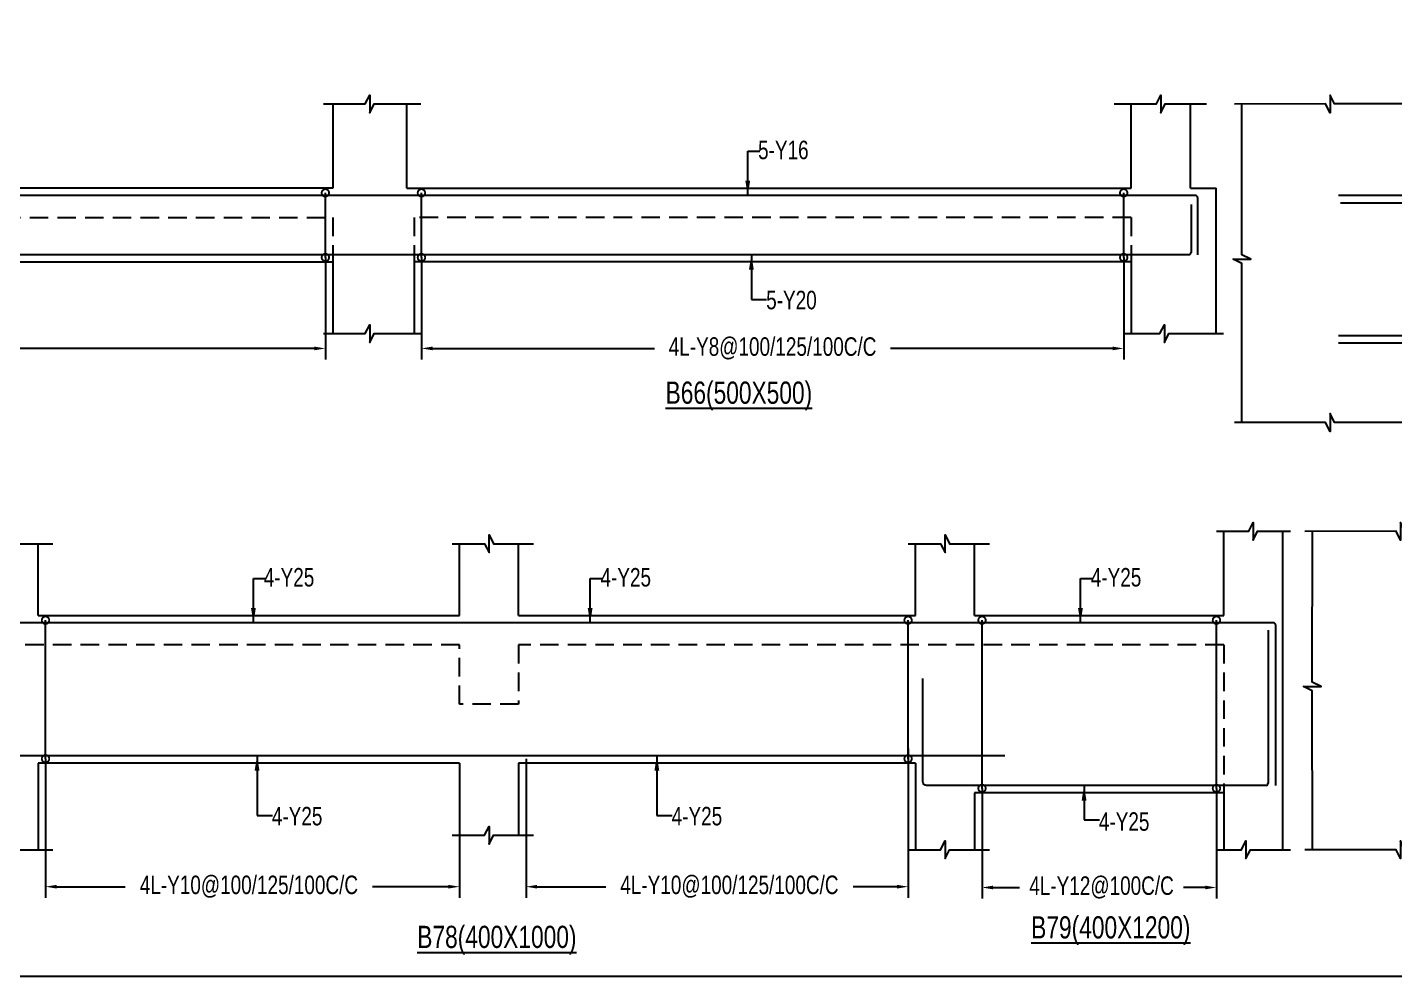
# Model space of a CAD drawing. Header units: millimetres. Extents: x 31347440 to 31744305, y -21457036 to -21063618.
# Drawn here: x 31654533 to 31663781, y -21150568 to -21144150 of the extents above; entities that cross this region are included whole.
import ezdxf

# ---------------------------------------------------------------- set-up
doc = ezdxf.new("R2010")
doc.units = ezdxf.units.MM
doc.header["$LTSCALE"] = 1000
doc.header["$MEASUREMENT"] = 0
doc.header["$PDMODE"] = 3
for name, pattern in [('CONTINOUS', [0]), ('CONTINU', [0]), ('HIDDEN', [0.375, 0.25, -0.125])]:
    doc.linetypes.add(name, pattern=pattern)
for name, color, linetype in [('-S-ARROW', 253, 'Continuous'), ('-S-MISC', 8, 'Continuous'), ('-S-STIRUP', 11, 'Continuous'), ('-STR-BEAM', 7, 'CONTINU'), ('-STR-COLUMN', 5, 'HIDDEN'), ('-STR-REINF', 3, 'Continuous'), ('-STR-RF-DIM', 8, 'CONTINOUS'), ('-STR-TEXT', 6, 'Continuous'), ('SEC TEXT', 9, 'Continuous'), ('SLAB LINE', 254, 'HIDDEN')]:
    doc.layers.add(name, color=color, linetype=linetype)
doc.styles.add('BEAM-LS', font='romans.shx', dxfattribs={"width": 0.8})
doc.styles.add('SOBHA', font='swisscl.ttf')
doc.styles.add('sobha.sed', font='swisscl.ttf')
doc.dimstyles.new('S-50', dxfattribs={"dimscale": 50, "dimtxt": 2.5, "dimasz": 2, "dimexe": 0.5, "dimexo": 0.25, "dimgap": 0.25, "dimtad": 0, "dimdec": 0, "dimrnd": 0.0005, "dimzin": 0, "dimdsep": 46, "dimtxsty": 'sobha.sed', "dimblk": 'OBLIQUE', "dimcen": 0.09, "dimclrd": 8, "dimclre": 8, "dimclrt": 6, "dimadec": 0, "dimazin": 0, "dimtfac": 1, "dimtdec": 0, "dimtofl": 0, "dimtmove": 2, "dimatfit": 3, "dimfxl": 0.18, "dimtolj": 1, "dimtzin": 0, "dimlwd": -1, "dimlwe": -1, "dimarcsym": 0})
doc.dimstyles.new('S-DIM50', dxfattribs={"dimscale": 50, "dimtxt": 2.5, "dimasz": 1.5, "dimexe": 1.5, "dimexo": 1, "dimgap": 0.5, "dimtad": 0, "dimdec": 0, "dimzin": 0, "dimdsep": 46, "dimtxsty": 'SOBHA', "dimcen": 0.09, "dimclrd": 256, "dimclre": 256, "dimclrt": 6, "dimadec": 5, "dimazin": 0, "dimtfac": 1, "dimtdec": 0, "dimtofl": 0, "dimtmove": 0, "dimatfit": 3, "dimfxl": 0.18, "dimtolj": 1, "dimtzin": 0, "dimlwd": -1, "dimlwe": -1, "dimarcsym": 0})
doc.dimstyles.new('STIRUP', dxfattribs={"dimscale": 50, "dimtxt": 2.5, "dimasz": 2.2, "dimexe": 0, "dimexo": 0, "dimgap": 0.5, "dimtad": 0, "dimdec": 0, "dimzin": 0, "dimdsep": 46, "dimtxsty": 'BEAM-LS', "dimblk": 'DOTSMALL', "dimcen": 0.09, "dimclrd": 256, "dimclre": 256, "dimclrt": 256, "dimadec": 5, "dimazin": 0, "dimtfac": 1, "dimtdec": 0, "dimtofl": 0, "dimtmove": 0, "dimatfit": 3, "dimldrblk": 'DOTSMALL', "dimfxl": 0, "dimfxlon": 1, "dimtolj": 1, "dimtzin": 0, "dimlwd": -1, "dimlwe": -1, "dimarcsym": 0})

# ---------------------------------------------------------------- blocks, each defined once
blk = doc.blocks.new('*D70')
at = {"layer": '-STR-RF-DIM', "transparency": 16777216}
for p, q in [((31657198.1, -21145705.7), (31657198.1, -21146395.6)), ((31661948.2, -21145705.7), (31661948.2, -21146395.6)), ((31657273.1, -21146320.6), (31658775.5, -21146320.6)), ((31661873.2, -21146320.6), (31660370.8, -21146320.6))]:
    blk.add_line(p, q, dxfattribs=at)
for points in [[(31657273.1, -21146308.1), (31657273.1, -21146333.1), (31657198.1, -21146320.6)], [(31661873.2, -21146308.1), (31661873.2, -21146333.1), (31661948.2, -21146320.6)]]:
    blk.add_solid(points, dxfattribs=at)
at = {"layer": 'Defpoints', "color": 0, "transparency": 16777216}
for p in [(31657198.1, -21145705.7, 178586.6), (31661948.2, -21145705.7, 178586.6), (31661948.2, -21146320.6)]:
    blk.add_point(p, dxfattribs=at)
at = {"layer": '-STR-RF-DIM', "color": 6, "transparency": 16777216, "insert": (31659573.2, -21146320.6), "char_height": 125, "attachment_point": 5, "style": 'SOBHA'}
blk.add_mtext('\\A1;4L-Y8@100/125/100C/C', dxfattribs=at)
blk = doc.blocks.new('_DotSmall')
at = {"color": 0, "linetype": 'ByBlock', "const_width": 0.5}
blk.add_lwpolyline([(-0.0625, 0, 1), (0.0625, 0, 1)], format="xyb", close=True, dxfattribs=at)
blk = doc.blocks.new('*D67')
at = {"layer": '-S-STIRUP', "ltscale": 100, "transparency": 16777216}
blk.add_line((31657198.1, -21145705.7), (31657198.1, -21145269), dxfattribs=at)
at = {"layer": 'Defpoints', "color": 0, "linetype": 'CONTINU', "ltscale": 100, "transparency": 16777216}
for p in [(31657198.1, -21145269), (31657198.1, -21145269), (31657198.1, -21145705.7)]:
    blk.add_point(p, dxfattribs=at)
at = {"layer": '-S-STIRUP', "linetype": 'CONTINU', "ltscale": 100, "transparency": 16777216, "xscale": 100, "yscale": 100, "zscale": 100}
for p, rotation in [((31657198.1, -21145269), 90), ((31657198.1, -21145705.7), 270)]:
    blk.add_blockref('_DotSmall', p, dxfattribs=dict(at, rotation=rotation))
blk = doc.blocks.new('*D68')
at = {"layer": '-S-STIRUP', "ltscale": 100, "transparency": 16777216}
blk.add_line((31661948.2, -21145705.7), (31661948.2, -21145269), dxfattribs=at)
at = {"layer": 'Defpoints', "color": 0, "linetype": 'CONTINU', "ltscale": 100, "transparency": 16777216}
for p in [(31661948.2, -21145269), (31661948.2, -21145269), (31661948.2, -21145705.7)]:
    blk.add_point(p, dxfattribs=at)
at = {"layer": '-S-STIRUP', "linetype": 'CONTINU', "ltscale": 100, "transparency": 16777216, "xscale": 100, "yscale": 100, "zscale": 100}
for p, rotation in [((31661948.2, -21145269), 90), ((31661948.2, -21145705.7), 270)]:
    blk.add_blockref('_DotSmall', p, dxfattribs=dict(at, rotation=rotation))
blk = doc.blocks.new('*D69')
at = {"layer": '-S-STIRUP', "ltscale": 100, "transparency": 16777216}
blk.add_line((31656548.4, -21145705.7), (31656548.4, -21145269), dxfattribs=at)
at = {"layer": 'Defpoints', "color": 0, "linetype": 'CONTINU', "ltscale": 100, "transparency": 16777216}
for p in [(31656548.4, -21145269), (31656548.4, -21145269), (31656548.4, -21145705.7)]:
    blk.add_point(p, dxfattribs=at)
at = {"layer": '-S-STIRUP', "linetype": 'CONTINU', "ltscale": 100, "transparency": 16777216, "xscale": 100, "yscale": 100, "zscale": 100}
for p, rotation in [((31656548.4, -21145269), 90), ((31656548.4, -21145705.7), 270)]:
    blk.add_blockref('_DotSmall', p, dxfattribs=dict(at, rotation=rotation))
blk = doc.blocks.new('*D65')
at = {"layer": '-STR-RF-DIM', "transparency": 16777216}
for p, q in [((31650098.1, -21145705.7), (31650098.1, -21146395.6)), ((31656548.4, -21145705.7), (31656548.4, -21146395.6)), ((31650173.1, -21146320.6), (31652769.9, -21146320.6)), ((31656473.4, -21146320.6), (31654365.2, -21146320.6))]:
    blk.add_line(p, q, dxfattribs=at)
for points in [[(31650173.1, -21146308.1), (31650173.1, -21146333.1), (31650098.1, -21146320.6)], [(31656473.4, -21146308.1), (31656473.4, -21146333.1), (31656548.4, -21146320.6)]]:
    blk.add_solid(points, dxfattribs=at)
at = {"layer": 'Defpoints', "color": 0, "transparency": 16777216}
for p in [(31650098.1, -21145705.7, 178586.6), (31656548.4, -21145705.7, 178586.6), (31650098.1, -21146320.6)]:
    blk.add_point(p, dxfattribs=at)
at = {"layer": '-STR-RF-DIM', "color": 6, "transparency": 16777216, "insert": (31653567.5, -21146320.6), "char_height": 125, "attachment_point": 5, "style": 'SOBHA'}
blk.add_mtext('\\A1;4L-Y8@100/175/100C/C', dxfattribs=at)
blk = doc.blocks.new('*D95')
at = {"layer": '-STR-RF-DIM', "transparency": 16777216}
for p, q in [((31660989.9, -21149294.9), (31660989.9, -21150040.2)), ((31662575.6, -21149294.9), (31662575.6, -21150040.2)), ((31661064.9, -21149965.2), (31661244.4, -21149965.2)), ((31662500.6, -21149965.2), (31662352.5, -21149965.2))]:
    blk.add_line(p, q, dxfattribs=at)
for points in [[(31661064.9, -21149952.7), (31661064.9, -21149977.7), (31660989.9, -21149965.2)], [(31662500.6, -21149952.7), (31662500.6, -21149977.7), (31662575.6, -21149965.2)]]:
    blk.add_solid(points, dxfattribs=at)
at = {"layer": 'Defpoints', "color": 0, "transparency": 16777216}
for p in [(31660989.9, -21149294.9, 178586.6), (31662575.6, -21149294.9, 178586.6), (31662575.6, -21149965.2)]:
    blk.add_point(p, dxfattribs=at)
at = {"layer": '-STR-RF-DIM', "color": 6, "transparency": 16777216, "insert": (31661798.4, -21149965.2), "char_height": 125, "attachment_point": 5, "style": 'SOBHA'}
blk.add_mtext('\\A1;4L-Y12@100C/C', dxfattribs=at)
blk = doc.blocks.new('_OBLIQUE')
at = {"color": 0, "linetype": 'ByBlock'}
blk.add_line((-0.5, -0.5), (0.5, 0.5), dxfattribs=at)
blk = doc.blocks.new('*D96')
at = {"layer": '-S-STIRUP', "ltscale": 100, "transparency": 16777216}
blk.add_line((31662575.6, -21149294.9), (31662575.6, -21148158.1), dxfattribs=at)
at = {"layer": 'Defpoints', "color": 0, "linetype": 'CONTINU', "ltscale": 100, "transparency": 16777216}
for p in [(31662575.6, -21148158.1), (31662575.6, -21148158.1), (31662575.6, -21149294.9)]:
    blk.add_point(p, dxfattribs=at)
at = {"layer": '-S-STIRUP', "linetype": 'CONTINU', "ltscale": 100, "transparency": 16777216, "xscale": 100, "yscale": 100, "zscale": 100}
for p, rotation in [((31662575.6, -21148158.1), 90), ((31662575.6, -21149294.9), 270)]:
    blk.add_blockref('_DotSmall', p, dxfattribs=dict(at, rotation=rotation))
blk = doc.blocks.new('*D103')
at = {"layer": '-S-STIRUP', "ltscale": 100, "transparency": 16777216}
blk.add_line((31660989.9, -21149294.9), (31660989.9, -21148158.1), dxfattribs=at)
at = {"layer": 'Defpoints', "color": 0, "linetype": 'CONTINU', "ltscale": 100, "transparency": 16777216}
for p in [(31660989.9, -21148158.1), (31660989.9, -21148158.1), (31660989.9, -21149294.9)]:
    blk.add_point(p, dxfattribs=at)
at = {"layer": '-S-STIRUP', "linetype": 'CONTINU', "ltscale": 100, "transparency": 16777216, "xscale": 100, "yscale": 100, "zscale": 100}
for p, rotation in [((31660989.9, -21148158.1), 90), ((31660989.9, -21149294.9), 270)]:
    blk.add_blockref('_DotSmall', p, dxfattribs=dict(at, rotation=rotation))
blk = doc.blocks.new('*D97')
at = {"layer": '-STR-RF-DIM', "transparency": 16777216}
for p, q in [((31654655.5, -21149094.9), (31654655.5, -21150034.8)), ((31657455.5, -21149125.1), (31657455.5, -21150034.8)), ((31654730.5, -21149959.8), (31655194.5, -21149959.8)), ((31657380.5, -21149959.8), (31656868.1, -21149959.8))]:
    blk.add_line(p, q, dxfattribs=at)
for points in [[(31654730.5, -21149947.3), (31654730.5, -21149972.3), (31654655.5, -21149959.8)], [(31657380.5, -21149947.3), (31657380.5, -21149972.3), (31657455.5, -21149959.8)]]:
    blk.add_solid(points, dxfattribs=at)
at = {"layer": 'Defpoints', "color": 0, "transparency": 16777216}
for p in [(31654655.5, -21149094.9, 178586.6), (31657455.5, -21149125.1, 0), (31654655.5, -21149959.8)]:
    blk.add_point(p, dxfattribs=at)
at = {"layer": '-STR-RF-DIM', "color": 6, "transparency": 16777216, "insert": (31656031.3, -21149959.8), "char_height": 125, "attachment_point": 5, "style": 'SOBHA'}
blk.add_mtext('\\A1;4L-Y10@100/125/100C/C', dxfattribs=at)
blk = doc.blocks.new('*D98')
at = {"layer": '-S-STIRUP', "ltscale": 100, "transparency": 16777216}
blk.add_line((31660489.9, -21149094.9), (31660489.9, -21148158.1), dxfattribs=at)
at = {"layer": 'Defpoints', "color": 0, "linetype": 'CONTINU', "ltscale": 100, "transparency": 16777216}
for p in [(31660489.9, -21148158.1), (31660489.9, -21148158.1), (31660489.9, -21149094.9)]:
    blk.add_point(p, dxfattribs=at)
at = {"layer": '-S-STIRUP', "linetype": 'CONTINU', "ltscale": 100, "transparency": 16777216, "xscale": 100, "yscale": 100, "zscale": 100}
for p, rotation in [((31660489.9, -21148158.1), 90), ((31660489.9, -21149094.9), 270)]:
    blk.add_blockref('_DotSmall', p, dxfattribs=dict(at, rotation=rotation))
blk = doc.blocks.new('*D99')
at = {"layer": '-S-STIRUP', "ltscale": 100, "transparency": 16777216}
blk.add_line((31654655.5, -21149094.9), (31654655.5, -21148158.1), dxfattribs=at)
at = {"layer": 'Defpoints', "color": 0, "linetype": 'CONTINU', "ltscale": 100, "transparency": 16777216}
for p in [(31654655.5, -21148158.1), (31654655.5, -21148158.1), (31654655.5, -21149094.9)]:
    blk.add_point(p, dxfattribs=at)
at = {"layer": '-S-STIRUP', "linetype": 'CONTINU', "ltscale": 100, "transparency": 16777216, "xscale": 100, "yscale": 100, "zscale": 100}
for p, rotation in [((31654655.5, -21148158.1), 90), ((31654655.5, -21149094.9), 270)]:
    blk.add_blockref('_DotSmall', p, dxfattribs=dict(at, rotation=rotation))
blk = doc.blocks.new('*D506')
at = {"layer": '-STR-RF-DIM', "transparency": 16777216}
for p, q in [((31660489.9, -21149025.1), (31660489.9, -21150034.8)), ((31657905.5, -21149094.9), (31657905.5, -21150034.8)), ((31657980.5, -21149959.8), (31658444.5, -21149959.8)), ((31660414.9, -21149959.8), (31660118.1, -21149959.8))]:
    blk.add_line(p, q, dxfattribs=at)
for points in [[(31657980.5, -21149947.3), (31657980.5, -21149972.3), (31657905.5, -21149959.8)], [(31660414.9, -21149947.3), (31660414.9, -21149972.3), (31660489.9, -21149959.8)]]:
    blk.add_solid(points, dxfattribs=at)
at = {"layer": 'Defpoints', "color": 0, "transparency": 16777216}
for p in [(31660489.9, -21149025.1, 178586.6), (31657905.5, -21149094.9, 178586.6), (31657905.5, -21149959.8)]:
    blk.add_point(p, dxfattribs=at)
at = {"layer": '-STR-RF-DIM', "color": 6, "transparency": 16777216, "insert": (31659281.3, -21149959.8), "char_height": 125, "attachment_point": 5, "style": 'SOBHA'}
blk.add_mtext('\\A1;4L-Y10@100/125/100C/C', dxfattribs=at)

msp = doc.modelspace()

# ---------------------------------------------------------------- linework, layer by layer
at = {"layer": '-S-MISC', "linetype": 'ByBlock', "ltscale": 1000, "elevation": 0}
for points in [[(31656535.7, -21144667.8), (31656818.4, -21144667.8), (31656848.3, -21144608.2), (31656848.3, -21144728.3), (31656878.1, -21144667.8), (31657194.1, -21144667.8)], [(31661883.2, -21144667.8), (31662169.1, -21144667.8), (31662199, -21144608.2), (31662199, -21144728.3), (31662228.8, -21144667.8), (31662508, -21144667.8)], [(31664050.5, -21144667.8), (31663374, -21144667.8), (31663344.1, -21144608.2), (31663344.1, -21144728.3), (31663314.3, -21144667.8), (31662698.1, -21144668.1)], [(31662748.1, -21146820.6), (31662747.4, -21145746.7), (31662687.7, -21145716.9), (31662807.9, -21145716.9), (31662747.4, -21145687), (31662747.9, -21144667.8)], [(31656535.7, -21146220.6), (31656818.4, -21146220.6), (31656848.3, -21146160.9), (31656848.3, -21146281.1), (31656878.1, -21146220.6), (31657194.1, -21146220.6)], [(31661948.2, -21146220.6), (31662193.5, -21146220.2), (31662223.3, -21146160.5), (31662223.3, -21146280.7), (31662253.2, -21146220.2), (31662623.1, -21146220.6)], [(31664050.3, -21146820.6), (31663374, -21146820.6), (31663344.1, -21146760.9), (31663344.1, -21146881.1), (31663314.3, -21146820.6), (31662698.1, -21146820.8)], [(31654155.5, -21147640.6), (31654375.6, -21147640.6), (31654405.4, -21147700.2), (31654405.4, -21147580), (31654435.3, -21147640.6), (31654705.7, -21147640.6)], [(31657405.5, -21147640.6), (31657625.6, -21147640.6), (31657655.4, -21147700.2), (31657655.4, -21147580), (31657685.3, -21147640.6), (31657955.7, -21147640.6)], [(31660489.9, -21147640.6), (31660709.9, -21147640.6), (31660739.8, -21147700.2), (31660739.8, -21147580), (31660769.6, -21147640.6), (31661040, -21147640.6)], [(31662575.3, -21147556.9), (31662794.2, -21147556.9), (31662824.1, -21147497.3), (31662824.1, -21147617.5), (31662854, -21147556.9), (31663075.5, -21147556.9)], [(31663224.6, -21149709.7), (31663223.9, -21148635.9), (31663164.2, -21148606), (31663284.4, -21148606), (31663223.9, -21148576.1), (31663224.4, -21147556.9)], [(31664527, -21147556.9), (31663850.5, -21147556.9), (31663820.6, -21147497.3), (31663820.6, -21147617.5), (31663790.8, -21147556.9), (31663174.6, -21147557.2)], [(31657405.5, -21149612.4), (31657625.6, -21149612.4), (31657655.4, -21149552.8), (31657655.4, -21149672.9), (31657685.3, -21149612.4), (31657955.7, -21149612.4)], [(31654155.5, -21149709.7), (31654375.6, -21149709.7), (31654405.4, -21149650.1), (31654405.4, -21149770.2), (31654435.3, -21149709.7), (31654705.7, -21149709.7)], [(31660489.9, -21149709.7), (31660709.9, -21149709.7), (31660739.8, -21149650.1), (31660739.8, -21149770.2), (31660769.6, -21149709.7), (31661040, -21149709.7)], [(31662575.6, -21149709.7), (31662745.4, -21149709.7), (31662775.2, -21149650.1), (31662775.2, -21149770.2), (31662805.1, -21149709.7), (31663075.5, -21149709.7)], [(31664525.4, -21149709.7), (31663850.5, -21149709.7), (31663820.6, -21149650.1), (31663820.6, -21149770.2), (31663790.8, -21149709.7), (31663174.6, -21149710)]]:
    msp.add_lwpolyline(points, dxfattribs=at)
at = {"layer": '-STR-BEAM'}
for p, q in [((31656598.2, -21145236, 0), (31650048.3, -21145236, 0)), ((31657098.3, -21145236, 0), (31661998.2, -21145236, 0)), ((31654605.5, -21148125.1, 0), (31657455.5, -21148125.1, 0)), ((31657855.5, -21148125.1, 0), (31660539.9, -21148125.1, 0)), ((31660939.9, -21148125.1, 0), (31662625.2, -21148125.1, 0))]:
    msp.add_line(p, q, dxfattribs=at)
at = {"layer": '-STR-BEAM', "elevation": 0}
msp.add_lwpolyline([(31679606.4, -21150567.8), (31644306.4, -21150567.8), (31644306.4, -21121867.8), (31679606.4, -21121867.8)], close=True, dxfattribs=at)
for points in [[(31650048.3, -21145736), (31656598.2, -21145736)], [(31661998.2, -21145736), (31657148.1, -21145736)], [(31657455.5, -21149125.1), (31654605.5, -21149125.1)], [(31660539.9, -21149125.1), (31657855.5, -21149125.1)], [(31662625.6, -21149325.1), (31660939.9, -21149325.1)]]:
    msp.add_lwpolyline(points, dxfattribs=at)
at = {"layer": '-STR-COLUMN', "linetype": 'Continuous', "ltscale": 10}
for p, q in [((31656598.2, -21144667.8, 0), (31656598.2, -21145236, 0)), ((31657098.3, -21145236, 0), (31657098.3, -21144667.8, 0)), ((31661998.2, -21145236, 0), (31661998.2, -21144667.8, 0)), ((31662399.7, -21145236, 0), (31662399.7, -21144667.8, 0)), ((31662399.7, -21145236, 0), (31662573.2, -21145236, 0)), ((31662573.2, -21146220.6, 0), (31662573.2, -21145236, 0)), ((31656598.2, -21145736, 0), (31656598.2, -21146220.6, 0)), ((31657148.1, -21145736, 0), (31657148.1, -21146220.6, 0)), ((31661998.2, -21145736, 0), (31661998.2, -21146220.6, 0)), ((31662625.2, -21148125.1, 0), (31662625.2, -21147556.9, 0)), ((31663025.5, -21148125.1, 0), (31663025.5, -21147556.9, 0)), ((31654605.5, -21148125.1, 0), (31654605.5, -21147640.6, 0)), ((31657455.5, -21148125.1, 0), (31657455.5, -21147640.6, 0)), ((31657855.5, -21148125.1, 0), (31657855.5, -21147640.6, 0)), ((31660539.9, -21148125.1, 0), (31660539.9, -21147640.6, 0)), ((31660939.9, -21148125.1, 0), (31660939.9, -21147640.6, 0)), ((31663025.5, -21149709.7, 0), (31663025.5, -21148125.1, 0)), ((31663025.5, -21148125.1, 0), (31663025.5, -21148125.1, 0)), ((31654605.5, -21149125.1, 0), (31654605.5, -21149709.7, 0)), ((31657455.5, -21149125.1, 0), (31657455.5, -21149612.4, 0)), ((31657855.5, -21149125.1, 0), (31657855.5, -21149612.4, 0)), ((31660539.9, -21149125.1, 0), (31660539.9, -21149709.7, 0)), ((31660939.9, -21149325.1, 0), (31660939.9, -21149709.7, 0)), ((31662625.6, -21149325.1, 0), (31662625.6, -21149709.7, 0))]:
    msp.add_line(p, q, dxfattribs=at)
at = {"layer": '-STR-REINF', "ltscale": 10}
for p, q in [((31662433.3, -21145286, 0), (31644693.2, -21145286, 0)), ((31662404.4, -21145348.5, 0), (31662404.4, -21145671, 0)), ((31662448.3, -21145301, 0), (31662448.3, -21145686.7, 0)), ((31676200.5, -21145286, 0), (31663400.3, -21145286, 0)), ((31663414.1, -21145336, 0), (31668300.5, -21145336, 0)), ((31646148.2, -21145686, 0), (31662389.4, -21145686, 0)), ((31662960.2, -21148175.1, 0), (31650755.3, -21148175.1, 0)), ((31662925.2, -21148225.1, 0), (31662925.2, -21149260.1, 0)), ((31662975.2, -21148190.1, 0), (31662975.2, -21149275.8, 0))]:
    msp.add_line(p, q, dxfattribs=at)
at = {"layer": '-STR-REINF', "ltscale": 10, "elevation": 0}
for points in [[(31666550.5, -21145440.3), (31666550.5, -21146261, -0.414214), (31666525.5, -21146286), (31663400.3, -21146286)], [(31666500.5, -21145440.3), (31666500.5, -21146211, -0.414214), (31666475.5, -21146236), (31663400.3, -21146236)], [(31662910.2, -21149275.1), (31660614.9, -21149275.1, -0.414214), (31660589.9, -21149250.1), (31660589.9, -21148552)]]:
    msp.add_lwpolyline(points, format="xyb", dxfattribs=at)
msp.add_lwpolyline([(31661145.1, -21149075.1), (31650755.3, -21149075.1)], dxfattribs=at)
at = {"layer": '-STR-REINF', "ltscale": 10}
for centre, start, end in [((31662433.3, -21145301, 0), 0, 90), ((31662389.4, -21145671, 0), 270, 0), ((31662960.2, -21148190.1, 0), 0, 90), ((31662910.2, -21149260.1, 0), 270, 0)]:
    msp.add_arc(centre, 15, start, end, dxfattribs=at)
at = {"layer": 'SLAB LINE', "color": 8, "linetype": 'HIDDEN', "ltscale": 0.5}
for p, q in [((31650048.3, -21145436, 0), (31656598.2, -21145436, 0)), ((31656598.2, -21145436, 0), (31656598.2, -21145736, 0)), ((31661998.1, -21145436, 0), (31657148.3, -21145436, 0)), ((31657148.3, -21145436, 0), (31657148.3, -21145736, 0)), ((31661998.1, -21145436, 0), (31661998.1, -21145736, 0)), ((31657455.5, -21148325.1, 0), (31651355.5, -21148325.1, 0)), ((31662625.4, -21148325.1, 0), (31657855.5, -21148325.1, 0)), ((31662625.4, -21148325.1, 0), (31662625.4, -21149325.1, 0))]:
    msp.add_line(p, q, dxfattribs=at)
at = {"layer": 'SLAB LINE', "color": 8, "linetype": 'HIDDEN', "ltscale": 0.5, "elevation": 0}
msp.add_lwpolyline([(31657855.5, -21148325.1), (31657855.5, -21148725.5), (31657455.5, -21148725.5), (31657455.5, -21148325.1)], dxfattribs=at)

# ---------------------------------------------------------------- texts
at = {"layer": '-STR-TEXT', "color": 6, "style": 'SOBHA'}
for s, p in [('5-Y16', (31659475.3, -21145041.2, 0)), ('5-Y20', (31659530, -21146056, 0)), ('4-Y25', (31656131.7, -21147930.3, 0)), ('4-Y25', (31658409.3, -21147930.3, 0)), ('4-Y25', (31661725.7, -21147930.3, 0)), ('4-Y25', (31656186.4, -21149545.2, 0)), ('4-Y25', (31658890.7, -21149545.2, 0)), ('4-Y25', (31661780.4, -21149581.8, 0))]:
    msp.add_text(s, height=125, dxfattribs=at).set_placement(p)
at = {"layer": 'SEC TEXT', "color": 4, "linetype": 'ByBlock', "style": 'sobha.sed'}
for s, rotation, p in [('%%UB66(500X500)', 359.98928, (31658849.6, -21146694.7, 0)), ('%%UB79(400X1200)', 359.98928, (31661322.5, -21150309.6, 0)), ('%%UB78(400X1000)', 0.01072, (31657170, -21150374.1, 0))]:
    msp.add_text(s, height=150, rotation=rotation, dxfattribs=at).set_placement(p)

# ---------------------------------------------------------------- dimensions: what is measured, and where the dimension line sits
at = {"layer": '-S-STIRUP', "linetype": 'CONTINU', "ltscale": 100}
for base, p1, p2, picture, middle in [((31656548.4, -21145269, 178586.6), (31656548.4, -21145705.7, 178586.6), (31656548.4, -21145269, 178586.6), '*D69', (31656548.4, -21145487.4, 178586.6)), ((31657198.1, -21145269, 178586.6), (31657198.1, -21145705.7, 178586.6), (31657198.1, -21145269, 178586.6), '*D67', (31657198.1, -21145487.4, 178586.6)), ((31661948.2, -21145269, 178586.6), (31661948.2, -21145705.7, 178586.6), (31661948.2, -21145269, 178586.6), '*D68', (31661948.2, -21145487.4, 178586.6)), ((31654655.5, -21148158.1, 178586.6), (31654655.5, -21149094.9, 178586.6), (31654655.5, -21148158.1, 178586.6), '*D99', (31654655.5, -21148626.5, 178586.6)), ((31660489.9, -21148158.1, 178586.6), (31660489.9, -21149094.9, 178586.6), (31660489.9, -21148158.1, 178586.6), '*D98', (31660489.9, -21148626.5, 178586.6)), ((31660989.9, -21148158.1, 178586.6), (31660989.9, -21149294.9, 178586.6), (31660989.9, -21148158.1, 178586.6), '*D103', (31660989.9, -21148726.5, 178586.6)), ((31662575.6, -21148158.1, 178586.6), (31662575.6, -21149294.9, 178586.6), (31662575.6, -21148158.1, 178586.6), '*D96', (31662575.6, -21148726.5, 178586.6))]:
    dim = msp.add_linear_dim(base=base, p1=p1, p2=p2, angle=90, text=' ', dimstyle='STIRUP', override={"dimasz": 2}, dxfattribs=at)
    dim.commit()
    dim.dimension.update_dxf_attribs({"geometry": picture, "text_midpoint": middle})
at = {"layer": '-STR-RF-DIM'}
for base, p1, p2, text, picture, middle in [((31650098.1, -21146320.6, 0), (31656548.4, -21145705.7, 178586.6), (31650098.1, -21145705.7, 178586.6), '4L-Y8@100/175/100C/C', '*D65', (31653567.5, -21146320.6, 0)), ((31657905.5, -21149959.8, 0), (31660489.9, -21149025.1, 178586.6), (31657905.5, -21149094.9, 178586.6), '4L-Y10@100/125/100C/C', '*D506', (31659281.3, -21149959.8, 0)), ((31654655.5, -21149959.8, 0), (31657455.5, -21149125.1, 0), (31654655.5, -21149094.9, 178586.6), '4L-Y10@100/125/100C/C', '*D97', (31656031.3, -21149959.8, 0))]:
    dim = msp.add_linear_dim(base=base, p1=p1, p2=p2, angle=180, text=text, dimstyle='S-DIM50', override={"dimscale": 1, "dimtxt": 125, "dimasz": 75, "dimexe": 75, "dimexo": 0, "dimgap": 25, "dimsah": 1, "dimcen": 4.5, "dimfxl": 75}, dxfattribs=at)
    dim.commit()
    dim.dimension.update_dxf_attribs({"geometry": picture, "text_midpoint": middle, "dimtype": 160})
for base, p1, p2, text, picture, middle in [((31661948.2, -21146320.6, 0), (31657198.1, -21145705.7, 178586.6), (31661948.2, -21145705.7, 178586.6), '4L-Y8@100/125/100C/C', '*D70', (31659573.2, -21146320.6, 0)), ((31662575.6, -21149965.2, 0), (31660989.9, -21149294.9, 178586.6), (31662575.6, -21149294.9, 178586.6), '4L-Y12@100C/C', '*D95', (31661798.4, -21149965.2, 0))]:
    dim = msp.add_linear_dim(base=base, p1=p1, p2=p2, text=text, dimstyle='S-DIM50', override={"dimscale": 1, "dimtxt": 125, "dimasz": 75, "dimexe": 75, "dimexo": 0, "dimgap": 25, "dimsah": 1, "dimcen": 4.5, "dimfxl": 75}, dxfattribs=at)
    dim.commit()
    dim.dimension.update_dxf_attribs({"geometry": picture, "text_midpoint": middle, "dimtype": 160})

# ---------------------------------------------------------------- leaders
at = {"layer": '-S-ARROW'}
for points in [[(31659405.3, -21145286, 0), (31659405.3, -21144986, 0), (31659487.7, -21144986, 0)], [(31659429.9, -21145688.7, 0), (31659429.9, -21145988.7, 0), (31659533.3, -21145988.7, 0)], [(31656061.8, -21148175.1, 0), (31656061.8, -21147875.1, 0), (31656144.1, -21147875.1, 0)], [(31658339.4, -21148175.1, 0), (31658339.4, -21147875.1, 0), (31658421.8, -21147875.1, 0)], [(31661655.7, -21148175.1, 0), (31661655.7, -21147875.1, 0), (31661738.1, -21147875.1, 0)], [(31656086.3, -21149075.1, 0), (31656086.3, -21149477.9, 0), (31656189.8, -21149477.9, 0)], [(31658790.6, -21149075.1, 0), (31658790.6, -21149477.9, 0), (31658894, -21149477.9, 0)], [(31661680.3, -21149277.9, 0), (31661680.3, -21149508.4, 0), (31661783.7, -21149508.4, 0)]]:
    msp.add_leader(points, dimstyle='S-50', override={"dimasz": 2, "dimgap": 0.1, "dimtad": 0}, dxfattribs=at)

doc.saveas('drawing.dxf')
